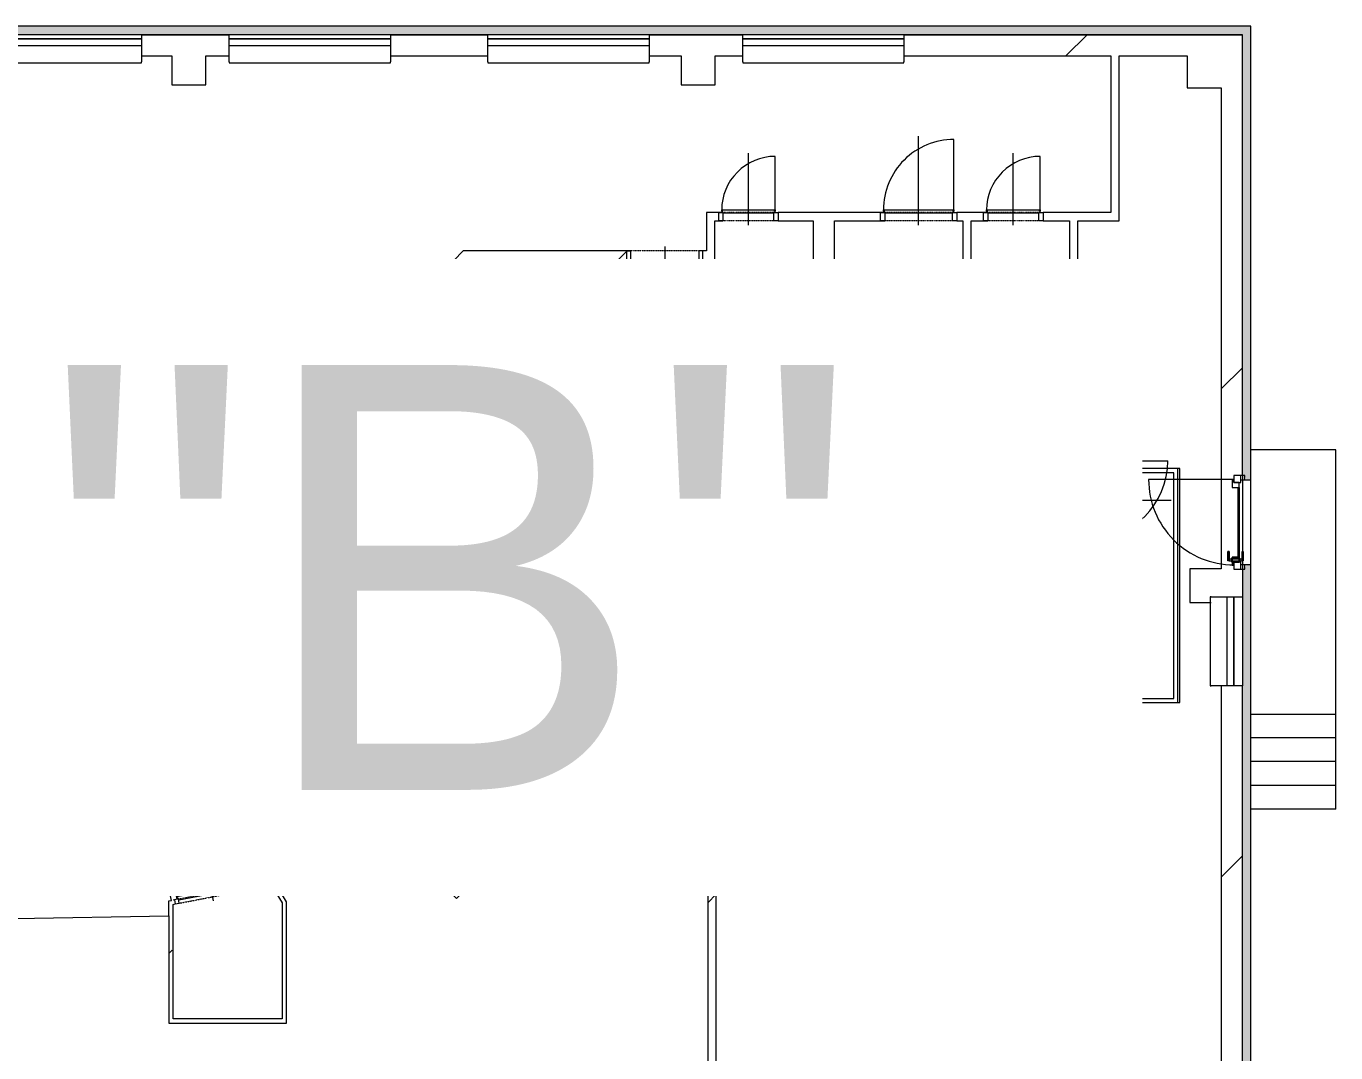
# Model space of a CAD drawing. Header units: millimetres. Extents: x 46521 to 256645, y -45352 to 20466.
# Drawn here: x 198008 to 213433, y -4219 to 7864 of the extents above; entities that cross this region are included whole.
import ezdxf

# ---------------------------------------------------------------- set-up
doc = ezdxf.new("R2010")
doc.units = ezdxf.units.MM
doc.linetypes.add('Čerchovaná se dvěma tečkami', pattern=[2.59, 1, -0.53, 0, -0.53, 0, -0.53])
for name, color, linetype, lineweight in [('A-AREA', 32, 'Continuous', 13), ('A-DOOR', 31, 'Continuous', 13), ('A-DOOR-FRAM', 31, 'Continuous', 9), ('A-FLOR', 192, 'Continuous', 13), ('A-FLOR-HRAL', 11, 'Continuous', 13), ('A-GENM', 13, 'Continuous', 13), ('A-GLAZ', 151, 'Continuous', 13), ('A-GLAZ-SILL', 1, 'Continuous', 13), ('A-WALL', 113, 'Continuous', 13), ('A-WALL-PATT', 111, 'Continuous', 9), ('G-ANNO-TEXT', 231, 'Continuous', 9), ('I-FURN', 30, 'Continuous', 13), ('S-COLS', 52, 'Continuous', 13), ('S-STRS', 31, 'Continuous', 13), ('S-STRS-MBND', 31, 'Continuous', 9)]:
    doc.layers.add(name, color=color, linetype=linetype, lineweight=lineweight)
doc.styles.add('Arial_3', font='arial.ttf', dxfattribs={"height": 5000})
pattern_1 = [(45, (128025, 0), (-7184.2, 7184.2), []), (45, (130898, -3e-12), (-7184.2, 7184.2), []), (45, (136646, -8e-12), (-4310.5, 10057.9), [4064, -2032, 67.06, -1964.94])]
pattern_2 = [(45, (128025, 0), (-7184.2, 7184.2), []), (45, (130898, -3e-12), (-7184.2, 7184.2), []), (45, (136646, -7e-12), (-4310.5, 10057.9), [4064, -2032, 67.06, -1964.94])]
pattern_3 = [(45, (128025, 0), (-7184.2, 7184.2), []), (45, (130898, 0), (-7184.2, 7184.2), []), (45, (136646, 0), (-4310.5, 10057.9), [4064, -2032, 67.06, -1964.94])]
pattern_4 = [(45, (128025, 0), (-7184.2, 7184.2), []), (45, (130898, -2e-12), (-7184.2, 7184.2), []), (45, (136646, -6e-12), (-4310.5, 10057.9), [4064, -2032, 67.06, -1964.94])]

# ---------------------------------------------------------------- blocks, each defined once
blk = doc.blocks.new('OKNO_2k_ - OKNO_2k_1900x1400-1963744-Mapka _ závislý 10')
at = {"layer": 'A-GLAZ', "lineweight": 9}
for p, q in [((-950, 126), (950, 126)), ((-950, 75), (-950, 126)), ((950, 75), (-950, 75)), ((-950, 75), (950, 75)), ((-950, -5), (-950, 75)), ((950, 126), (950, 75)), ((950, 75), (950, -5)), ((950, -5), (-950, -5))]:
    blk.add_line(p, q, dxfattribs=at)
blk = doc.blocks.new('Betonový čtvercový sloup - 400 x 400-2030943-Mapka _ závislý 10')
at = {"layer": 'S-COLS', "lineweight": 9}
h = blk.add_hatch(dxfattribs=at)
h.set_pattern_fill('FP_99', color=256, style=0, pattern_type=2)
h.set_pattern_definition([(45, (-77898, -1279), (-7184.2, 7184.2), []), (45, (-75025, -1279), (-7184.2, 7184.2), []), (45, (-69277, -1279), (-4310.5, 10057.9), [4064, -2032, 67.06, -1964.94])])
h.paths.add_polyline_path([(200, -200), (200, 200), (-200, 200), (-200, -200)])
for p, q in [((200, 200), (-200, 200)), ((-200, 200), (-200, -200)), ((200, -200), (200, 200)), ((-200, -200), (200, -200))]:
    blk.add_line(p, q, dxfattribs=at)
blk = doc.blocks.new('Betonový čtvercový sloup - 400 x 400-V76-Mapka _ závislý 10')
at = {"layer": 'S-COLS', "lineweight": 9}
h = blk.add_hatch(dxfattribs=at)
h.set_pattern_fill('FP_100', color=256, style=0, pattern_type=2)
h.set_pattern_definition([(45, (-71899, -1279), (-7184.2, 7184.2), []), (45, (-69026, -1279), (-7184.2, 7184.2), []), (45, (-63278, -1279), (-4310.5, 10057.9), [4064, -2032, 67.06, -1964.94])])
h.paths.add_polyline_path([(200, -200), (200, 200), (-200, 200), (-200, -200)])
for p, q in [((200, 200), (-200, 200)), ((-200, 200), (-200, -200)), ((200, -200), (200, 200)), ((-200, -200), (200, -200))]:
    blk.add_line(p, q, dxfattribs=at)
blk = doc.blocks.new('OKNO_1k - OKNO_1k_900x550-2034296-Mapka _ závislý 10')
at = {"layer": 'A-GLAZ', "lineweight": 9}
for p, q in [((-525, 126), (525, 126)), ((-525, 25), (-525, 126)), ((525, 25), (-525, 25)), ((-525, 25), (525, 25)), ((-525, -55), (-525, 25)), ((525, 126), (525, 25)), ((525, 25), (525, -55)), ((525, -55), (-525, -55))]:
    blk.add_line(p, q, dxfattribs=at)
blk = doc.blocks.new('parapet s nosem_vnitní - parapet s nosem_vnitní-1688577-Mapka _ závislý 10')
at = {"layer": 'A-GENM', "lineweight": 9}
for p, q in [((-525, -190), (-525, 0)), ((525, 0), (525, -190)), ((-525, -190), (-525, -200)), ((-525, -200), (525, -200)), ((-525, -200), (525, -200)), ((525, -200), (525, -190))]:
    blk.add_line(p, q, dxfattribs=at)
blk = doc.blocks.new('parapet s nosem_vnitní - parapet s nosem_vnitní-1349022-Mapka _ závislý 10')
at = {"layer": 'A-GENM', "lineweight": 9}
for p, q in [((-950, -190), (-950, 0)), ((950, 0), (950, -190)), ((-950, -190), (-950, -200)), ((-950, -200), (950, -200)), ((-950, -200), (950, -200)), ((950, -200), (950, -190))]:
    blk.add_line(p, q, dxfattribs=at)
blk = doc.blocks.new('OKNO_dvere vchod_1k_nadsvetlik - vstupni dvere 1000_2200-1689678-Mapka _ závislý 10')
at = {"layer": 'A-GLAZ', "lineweight": 9}
for p, q in [((-990, -20), (-1040, -20)), ((-1040, -20), (-1040, -71)), ((-1040, -70), (-1040, -150)), ((-960, -70), (-1040, -70)), ((-1040, -71), (-990, -71)), ((-1040, -150), (-960, -150)), ((-995, -150), (-995, -1155)), ((-960, -150), (-995, -150)), ((-995, -150), (-995, -170)), ((-990, -71), (-990, -20)), ((-960, -150), (-960, -70)), ((-960, -90), (-960, -150)), ((-900, -90), (-960, -90)), ((-900, -170), (-900, -90)), ((-900, -90), (-80, -90)), ((-147, -40), (-37, -40)), ((-37, -40), (-147, -40)), ((-147, -53), (-147, -40)), ((-147, -40), (-147, -53)), ((-147, -53), (-37, -53)), ((-37, -53), (-147, -53)), ((-20, -90), (-80, -90)), ((-80, -90), (-80, -170)), ((-70, -80), (-70, -180)), ((-24, -80), (-70, -80)), ((-24, -80), (-70, -80)), ((-24, -80), (-70, -80)), ((-24, -80), (-70, -80)), ((-57, -53), (-57, -207)), ((-37, -53), (-57, -53)), ((-37, -53), (-57, -53)), ((-51, -80), (-43, -80)), ((-51, -80), (-43, -80)), ((-37, -40), (-37, -53)), ((-37, -40), (-37, -53)), ((-37, -207), (-37, -53)), ((-24, -180), (-24, -80)), ((-24, -180), (-24, -151)), ((60, -70), (-20, -70)), ((-20, -70), (-20, -150)), ((-20, -150), (-20, -90)), ((-20, -150), (60, -150)), ((15, -150), (-20, -150)), ((60, -20), (10, -20)), ((10, -20), (10, -71)), ((10, -71), (60, -71)), ((15, -170), (15, -150)), ((60, -71), (60, -20)), ((60, -150), (60, -70)), ((-995, -170), (-900, -170)), ((-147, -207), (-37, -207)), ((-37, -207), (-147, -207)), ((-147, -207), (-147, -220)), ((-147, -220), (-147, -207)), ((-147, -220), (-37, -220)), ((-37, -220), (-147, -220)), ((-80, -170), (15, -170)), ((-70, -180), (-24, -180)), ((-70, -180), (-24, -180)), ((-70, -180), (-24, -180)), ((-70, -180), (-24, -180)), ((-57, -207), (-37, -207)), ((-57, -207), (-37, -207)), ((-43, -180), (-51, -180)), ((-43, -180), (-51, -180)), ((-37, -207), (-37, -220)), ((-37, -207), (-37, -220))]:
    blk.add_line(p, q, dxfattribs=at)
blk.add_arc((-995, -150), 1005, 270, 0, dxfattribs=at)
at = {"layer": 'A-GLAZ-SILL', "lineweight": 9}
blk.add_line((-1040, -50), (60, -50), dxfattribs=at)
blk = doc.blocks.new('DVERE_1k_oblozka - DD03_01_600x1970_koupelna-2058719-Mapka _ závislý 10')
at = {"layer": 'A-DOOR', "lineweight": 9}
for p, q in [((-315, 47), (-315, 707)), ((0, -103), (0, 747)), ((-300, 47), (-350, 47)), ((-350, 47), (-350, -53)), ((315, 77), (-315, 77)), ((-315, 77), (-315, 62)), ((-315, 62), (-300, 62)), ((-300, -53), (-300, 47)), ((-300, 37), (300, 37)), ((205, 77), (-205, 77)), ((300, 62), (315, 62)), ((350, 47), (300, 47)), ((300, 47), (300, -53)), ((315, 62), (315, 77)), ((315, 77), (315, 47)), ((350, -53), (350, 47)), ((-350, -53), (-300, -53)), ((300, -53), (350, -53))]:
    blk.add_line(p, q, dxfattribs=at)
at = {"layer": 'A-DOOR', "linetype": 'Čerchovaná se dvěma tečkami', "lineweight": 9}
for p, q in [((-300, 47), (300, 47)), ((-300, -53), (300, -53))]:
    blk.add_line(p, q, dxfattribs=at)
at = {"layer": 'A-DOOR', "lineweight": 9}
blk.add_arc((-315, 77), 630, 360, 90, dxfattribs=at)
at = {"layer": 'A-DOOR-FRAM'}
for p, q in [((-300, 47), (-350, 47)), ((-300, -53), (-300, 47)), ((300, 47), (300, -53)), ((300, 47), (350, 47)), ((-350, -53), (-300, -53)), ((350, -53), (300, -53))]:
    blk.add_line(p, q, dxfattribs=at)
blk = doc.blocks.new('DVERE_1k_oblozka - DD03_01_600x1970_koupelna-2058716-Mapka _ závislý 10')
at = {"layer": 'A-DOOR', "lineweight": 9}
for p, q in [((-350, 53), (-300, 53)), ((-350, -47), (-350, 53)), ((-300, 53), (-300, -47)), ((0, 103), (0, -747)), ((300, 53), (350, 53)), ((300, -47), (300, 53)), ((350, 53), (350, -47)), ((-300, -47), (-350, -47)), ((-315, -47), (-315, -707)), ((-315, -62), (-300, -62)), ((-315, -77), (-315, -62)), ((315, -77), (-315, -77)), ((-300, -37), (300, -37)), ((205, -77), (-205, -77)), ((350, -47), (300, -47)), ((300, -62), (315, -62)), ((315, -77), (315, -47)), ((315, -62), (315, -77))]:
    blk.add_line(p, q, dxfattribs=at)
at = {"layer": 'A-DOOR', "linetype": 'Čerchovaná se dvěma tečkami', "lineweight": 9}
for p, q in [((-300, 53), (300, 53)), ((-300, -47), (300, -47))]:
    blk.add_line(p, q, dxfattribs=at)
at = {"layer": 'A-DOOR', "lineweight": 9}
blk.add_arc((-315, -77), 630, 270, 0, dxfattribs=at)
at = {"layer": 'A-DOOR-FRAM'}
for p, q in [((-350, 53), (-300, 53)), ((-300, 53), (-300, -47)), ((300, -47), (300, 53)), ((350, 53), (300, 53)), ((-300, -47), (-350, -47)), ((300, -47), (350, -47))]:
    blk.add_line(p, q, dxfattribs=at)
blk = doc.blocks.new('DVERE_1k_oblozka - DD03_01_900x1970-2058718-Mapka _ závislý 10')
at = {"layer": 'A-DOOR', "lineweight": 9}
for p, q in [((-465, 47), (-465, 1007)), ((0, -103), (0, 1047)), ((-450, 47), (-500, 47)), ((-500, 47), (-500, -53)), ((465, 77), (-465, 77)), ((-465, 77), (-465, 62)), ((-465, 62), (-450, 62)), ((-450, -53), (-450, 47)), ((-450, 37), (450, 37)), ((355, 77), (-355, 77)), ((450, 62), (465, 62)), ((500, 47), (450, 47)), ((450, 47), (450, -53)), ((465, 62), (465, 77)), ((465, 77), (465, 47)), ((500, -53), (500, 47)), ((-500, -53), (-450, -53)), ((450, -53), (500, -53))]:
    blk.add_line(p, q, dxfattribs=at)
at = {"layer": 'A-DOOR', "linetype": 'Čerchovaná se dvěma tečkami', "lineweight": 9}
for p, q in [((-450, 47), (450, 47)), ((-450, -53), (450, -53))]:
    blk.add_line(p, q, dxfattribs=at)
at = {"layer": 'A-DOOR', "lineweight": 9}
blk.add_arc((-465, 77), 930, 360, 90, dxfattribs=at)
at = {"layer": 'A-DOOR-FRAM'}
for p, q in [((-450, 47), (-500, 47)), ((-450, -53), (-450, 47)), ((450, 47), (450, -53)), ((450, 47), (500, 47)), ((-500, -53), (-450, -53)), ((500, -53), (450, -53))]:
    blk.add_line(p, q, dxfattribs=at)
blk = doc.blocks.new('DVERE_1k_oblozka - DD03_01_800x1970_koupelna-1930961-Mapka _ závislý 10')
at = {"layer": 'A-DOOR', "lineweight": 9}
for p, q in [((-415, 72), (-415, 932)), ((0, -128), (0, 972)), ((-400, 72), (-450, 72)), ((-450, 72), (-450, -78)), ((415, 102), (-415, 102)), ((-415, 102), (-415, 87)), ((-415, 87), (-400, 87)), ((-400, -78), (-400, 72)), ((-400, 62), (400, 62)), ((305, 102), (-305, 102)), ((400, 87), (415, 87)), ((450, 72), (400, 72)), ((400, 72), (400, -78)), ((415, 87), (415, 102)), ((415, 102), (415, 72)), ((450, -78), (450, 72)), ((-450, -78), (-400, -78)), ((400, -78), (450, -78))]:
    blk.add_line(p, q, dxfattribs=at)
at = {"layer": 'A-DOOR', "linetype": 'Čerchovaná se dvěma tečkami', "lineweight": 9}
for p, q in [((-400, 72), (400, 72)), ((-400, -78), (400, -78))]:
    blk.add_line(p, q, dxfattribs=at)
at = {"layer": 'A-DOOR', "lineweight": 9}
blk.add_arc((-415, 102), 830, 360, 90, dxfattribs=at)
at = {"layer": 'A-DOOR-FRAM'}
for p, q in [((-400, 72), (-450, 72)), ((-400, -78), (-400, 72)), ((400, 72), (400, -78)), ((400, 72), (450, 72)), ((-450, -78), (-400, -78)), ((450, -78), (400, -78))]:
    blk.add_line(p, q, dxfattribs=at)
blk = doc.blocks.new('DVERE_1k_oblozka - DD03_01_600x1970_koupelna-2058720-Mapka _ závislý 10')
at = {"layer": 'A-DOOR', "lineweight": 9}
for p, q in [((0, -128), (0, 772)), ((-315, 72), (-315, 732)), ((-300, 72), (-350, 72)), ((-350, 72), (-350, -78)), ((315, 102), (-315, 102)), ((-315, 102), (-315, 87)), ((-315, 87), (-300, 87)), ((-300, -78), (-300, 72)), ((-300, 62), (300, 62)), ((205, 102), (-205, 102)), ((300, 87), (315, 87)), ((350, 72), (300, 72)), ((300, 72), (300, -78)), ((315, 87), (315, 102)), ((315, 102), (315, 72)), ((350, -78), (350, 72)), ((-350, -78), (-300, -78)), ((300, -78), (350, -78))]:
    blk.add_line(p, q, dxfattribs=at)
at = {"layer": 'A-DOOR', "linetype": 'Čerchovaná se dvěma tečkami', "lineweight": 9}
for p, q in [((-300, 72), (300, 72)), ((-300, -78), (300, -78))]:
    blk.add_line(p, q, dxfattribs=at)
at = {"layer": 'A-DOOR', "lineweight": 9}
blk.add_arc((-315, 102), 630, 360, 90, dxfattribs=at)
at = {"layer": 'A-DOOR-FRAM'}
for p, q in [((-300, 72), (-350, 72)), ((-300, -78), (-300, 72)), ((300, 72), (300, -78)), ((300, 72), (350, 72)), ((-350, -78), (-300, -78)), ((350, -78), (300, -78))]:
    blk.add_line(p, q, dxfattribs=at)
blk = doc.blocks.new('DVERE_1k_oblozka - DD03_01_800x1970_koupelna-2058714-Mapka _ závislý 10')
at = {"layer": 'A-DOOR', "lineweight": 9}
for p, q in [((0, -103), (0, 947)), ((-415, 47), (-415, 907)), ((-400, 47), (-450, 47)), ((-450, 47), (-450, -53)), ((415, 77), (-415, 77)), ((-415, 77), (-415, 62)), ((-415, 62), (-400, 62)), ((-400, -53), (-400, 47)), ((-400, 37), (400, 37)), ((305, 77), (-305, 77)), ((400, 62), (415, 62)), ((450, 47), (400, 47)), ((400, 47), (400, -53)), ((415, 62), (415, 77)), ((415, 77), (415, 47)), ((450, -53), (450, 47)), ((-450, -53), (-400, -53)), ((400, -53), (450, -53))]:
    blk.add_line(p, q, dxfattribs=at)
at = {"layer": 'A-DOOR', "linetype": 'Čerchovaná se dvěma tečkami', "lineweight": 9}
for p, q in [((-400, 47), (400, 47)), ((-400, -53), (400, -53))]:
    blk.add_line(p, q, dxfattribs=at)
at = {"layer": 'A-DOOR', "lineweight": 9}
blk.add_arc((-415, 77), 830, 360, 90, dxfattribs=at)
at = {"layer": 'A-DOOR-FRAM'}
for p, q in [((-400, 47), (-450, 47)), ((-400, -53), (-400, 47)), ((400, 47), (400, -53)), ((400, 47), (450, 47)), ((-450, -53), (-400, -53)), ((450, -53), (400, -53))]:
    blk.add_line(p, q, dxfattribs=at)
blk = doc.blocks.new('DVERE_1k_oblozka - DD03_01_800x1970_koupelna-2058717-Mapka _ závislý 10')
at = {"layer": 'A-DOOR', "lineweight": 9}
for p, q in [((-450, 53), (-400, 53)), ((-450, -47), (-450, 53)), ((-400, 53), (-400, -47)), ((0, 103), (0, -947)), ((400, 53), (450, 53)), ((400, -47), (400, 53)), ((450, 53), (450, -47)), ((-400, -47), (-450, -47)), ((-415, -47), (-415, -907)), ((-415, -62), (-400, -62)), ((-415, -77), (-415, -62)), ((415, -77), (-415, -77)), ((-400, -37), (400, -37)), ((305, -77), (-305, -77)), ((450, -47), (400, -47)), ((400, -62), (415, -62)), ((415, -77), (415, -47)), ((415, -62), (415, -77))]:
    blk.add_line(p, q, dxfattribs=at)
at = {"layer": 'A-DOOR', "linetype": 'Čerchovaná se dvěma tečkami', "lineweight": 9}
for p, q in [((-400, 53), (400, 53)), ((-400, -47), (400, -47))]:
    blk.add_line(p, q, dxfattribs=at)
at = {"layer": 'A-DOOR', "lineweight": 9}
blk.add_arc((-415, -77), 830, 270, 0, dxfattribs=at)
at = {"layer": 'A-DOOR-FRAM'}
for p, q in [((-450, 53), (-400, 53)), ((-400, 53), (-400, -47)), ((400, -47), (400, 53)), ((450, 53), (400, 53)), ((-400, -47), (-450, -47)), ((400, -47), (450, -47))]:
    blk.add_line(p, q, dxfattribs=at)
blk = doc.blocks.new('Typ horního madla - Horní madlo_Vnitřní_-2021735-Mapka _ závislý 10')
at = {"layer": 'A-FLOR-HRAL', "lineweight": 9}
for p, q in [((81250, 2608), (81250, 2658)), ((82650, 2658), (81250, 2658)), ((83549, 2658), (82650, 2658)), ((83549, -97), (83549, 2658)), ((82650, 2608), (81250, 2608)), ((83499, 2608), (82650, 2608)), ((83499, -47), (83499, 2608)), ((78696, -47), (78696, -97)), ((78696, -47), (80352, -47)), ((78696, -97), (80375, -97)), ((80375, -97), (80352, -47)), ((80352, -47), (82336, -47)), ((80375, -97), (82336, -97)), ((82336, -47), (83499, -47)), ((82336, -97), (83549, -97))]:
    blk.add_line(p, q, dxfattribs=at)
blk = doc.blocks.new('Typ horního madla - Horní madlo_Vnitřní_-2021751-Mapka _ závislý 10')
at = {"layer": 'A-FLOR-HRAL', "lineweight": 9}
for p, q in [((80970, 1459), (80970, 1509)), ((82295, 1509), (80970, 1509)), ((82295, 1459), (80970, 1459)), ((82420, 1509), (82295, 1509)), ((82370, 1459), (82295, 1459)), ((82370, 1384), (82370, 1459)), ((82420, 1384), (82420, 1509)), ((82370, 1102), (82370, 1384)), ((82420, 1052), (82420, 1384)), ((78976, 1102), (78976, 1052)), ((78976, 1102), (79816, 1102)), ((79839, 1052), (79816, 1102)), ((79816, 1102), (82336, 1102)), ((82336, 1102), (82370, 1102)), ((78976, 1052), (79839, 1052)), ((79839, 1052), (82336, 1052)), ((82336, 1052), (82420, 1052))]:
    blk.add_line(p, q, dxfattribs=at)
blk = doc.blocks.new('Kóje - Kóje-2061615-Mapka _ závislý 10')
at = {"layer": 'I-FURN', "lineweight": 9}
for p, q in [((73972, 4123), (73684, 3825)), ((74108, 3991), (73972, 4123)), ((74160, 4045), (74108, 3991)), ((75065, 2804), (74160, 4045)), ((73684, 3825), (73821, 3702)), ((73821, 3702), (74611, 2602)), ((75368, 1291), (75065, 2804)), ((74611, 2602), (74886, 1290)), ((74886, 1290), (74622, -49)), ((75112, -258), (75417, 1291)), ((75417, 1291), (75368, 1291)), ((74622, -49), (73878, -1154)), ((74236, -1556), (75112, -258)), ((67354, -981), (67091, -1259)), ((67689, -1216), (67354, -981)), ((67482, -1523), (67689, -1216)), ((73878, -1154), (72768, -1878)), ((67091, -1259), (67482, -1523)), ((73001, -2362), (74236, -1556)), ((68519, -1773), (68311, -2082)), ((68684, -1884), (68519, -1773)), ((68884, -1916), (68684, -1884)), ((68827, -2280), (68884, -1916)), ((72768, -1878), (72572, -1920)), ((72572, -1920), (72641, -2243)), ((68311, -2082), (68530, -2229)), ((69814, -2080), (69752, -2440)), ((70006, -2113), (69814, -2080)), ((71421, -2104), (70006, -2113)), ((71617, -2065), (71421, -2104)), ((71694, -2425), (71617, -2065)), ((68530, -2229), (68827, -2280)), ((72641, -2243), (72895, -2194)), ((72895, -2194), (73001, -2362)), ((69752, -2440), (69855, -2458)), ((69855, -2458), (69855, -2638)), ((71665, -2430), (71694, -2425)), ((71665, -2606), (71665, -2430)), ((69855, -2638), (71665, -2606))]:
    blk.add_line(p, q, dxfattribs=at)
blk = doc.blocks.new('DVERE_1k_oblozka - DD03_01_800x1970_koupelna-2042788-Mapka _ závislý 10')
at = {"layer": 'A-DOOR', "lineweight": 9}
for p, q in [((-415, 22), (-415, 882)), ((0, -78), (0, 922)), ((-400, 22), (-450, 22)), ((-450, 22), (-450, -28)), ((415, 52), (-415, 52)), ((-415, 52), (-415, 37)), ((-415, 37), (-400, 37)), ((-400, -28), (-400, 22)), ((-400, 12), (400, 12)), ((305, 52), (-305, 52)), ((400, 37), (415, 37)), ((450, 22), (400, 22)), ((400, 22), (400, -28)), ((415, 37), (415, 52)), ((415, 52), (415, 22)), ((450, -28), (450, 22)), ((-450, -28), (-400, -28)), ((400, -28), (450, -28))]:
    blk.add_line(p, q, dxfattribs=at)
at = {"layer": 'A-DOOR', "linetype": 'Čerchovaná se dvěma tečkami', "lineweight": 9}
for p, q in [((-400, 22), (400, 22)), ((-400, -28), (400, -28))]:
    blk.add_line(p, q, dxfattribs=at)
at = {"layer": 'A-DOOR', "lineweight": 9}
blk.add_arc((-415, 52), 830, 360, 90, dxfattribs=at)
at = {"layer": 'A-DOOR-FRAM'}
for p, q in [((-400, 22), (-450, 22)), ((-400, -28), (-400, 22)), ((400, 22), (400, -28)), ((400, 22), (450, 22)), ((-450, -28), (-400, -28)), ((450, -28), (400, -28))]:
    blk.add_line(p, q, dxfattribs=at)

msp = doc.modelspace()

# ---------------------------------------------------------------- hatches: boundary and pattern name
at = {"layer": 'A-WALL-PATT'}
msp.add_hatch(color=256, dxfattribs=at).paths.add_polyline_path([(212433.1, 7764.2), (212433.1, 7864.2), (193474, 7864.2), (193474, 7764.2), (212383.1, 7764.2)])
h = msp.add_hatch(dxfattribs=at)
h.set_pattern_fill('FP_56', color=256, angle=45, style=0, pattern_type=2)
h.set_pattern_definition(pattern_1)
h.paths.add_polyline_path([(212083.1, 7514.3), (212333.1, 7514.3), (212333.1, 7764.3), (208347, 7764.3), (208347, 7514.3), (211683.1, 7514.3), (211683.1, 7539.3), (212083.1, 7539.3)])
h.paths.add_polyline_path([(205347, 7514.3), (205723.1, 7514.3), (205723.1, 7574.3), (206123.1, 7574.3), (206123.1, 7514.3), (206447, 7514.3), (206447, 7764.3), (205347, 7764.3), (205347, 7518.3)])
h.paths.add_polyline_path([(203447, 7514.3), (203447, 7764.3), (202297, 7764.3), (202297, 7514.3)])
h.paths.add_polyline_path([(200397, 7514.3), (200397, 7764.3), (199367, 7764.3), (199367, 7514.3), (199724, 7514.3), (199724, 7574.3), (200124, 7574.3), (200124, 7514.3)])
h.paths.add_polyline_path([(196760.4, 7514.3), (197467, 7514.3), (197467, 7764.3), (193474, 7764.3), (193474, 7514.3), (193724, 7514.3)])
h = msp.add_hatch(color=256, dxfattribs=at)
h.paths.add_polyline_path([(212433.1, -5126.6), (212433.1, 1524.3), (212383.1, 1524.3), (212363.1, 1474.3), (212333.1, 1474.3), (212333.1, -5126.6), (212383.1, -5126.6)])
h.paths.add_polyline_path([(212383.1, 2524.3), (212433.1, 2524.3), (212433.1, 7764.2), (212333.1, 7764.2), (212333.1, 2574.3), (212363.1, 2574.3)])
h = msp.add_hatch(dxfattribs=at)
h.set_pattern_fill('FP_55', color=256, angle=45, style=0, pattern_type=2)
h.set_pattern_definition(pattern_4)
h.paths.add_polyline_path([(210881.6, 5671.9), (210881.6, 7514.3), (210781.6, 7514.3), (210781.6, 5671.9)])
h = msp.add_hatch(dxfattribs=at)
h.set_pattern_fill('FP_55', color=256, angle=45, style=0, pattern_type=2)
h.set_pattern_definition(pattern_2)
h.paths.add_polyline_path([(212333.1, -4876.6), (212333.1, 99.3), (212083.1, 99.3), (212083.1, -4876.6), (212113.1, -4876.6)])
h.paths.add_polyline_path([(212152.1, 1149.3), (212333.1, 1149.3), (212312.1, 1474.3), (212233.1, 1479.3), (212233.1, 1614.3), (212283.1, 1614.3), (212261.4, 2434.3), (212213.1, 2434.3), (212233.1, 2494.4), (212233.1, 2574.3), (212333.1, 2574.3), (212333.1, 7514.3), (212083.1, 7514.3), (212083.1, 1479.3), (212113.1, 1474.3), (212113.1, 1149.3), (212143.2, 1149.3)])
h = msp.add_hatch(dxfattribs=at)
h.set_pattern_fill('FP_56', color=256, angle=45, style=0, pattern_type=2)
h.set_pattern_definition(pattern_2)
h.paths.add_polyline_path([(208969.7, 5571.9), (209284.6, 5571.9), (209284.6, 5671.9), (208969.7, 5671.9)])
h.paths.add_polyline_path([(206019.6, 5571.9), (206164.6, 5571.9), (206164.6, 5671.9), (206019.6, 5671.9)])
h.paths.add_polyline_path([(210881.6, 5571.9), (210881.6, 5671.9), (209984.6, 5671.9), (209984.6, 5571.9), (210781.6, 5571.9)])
h.paths.add_polyline_path([(207527.2, 5571.9), (208069.7, 5571.9), (208069.7, 5671.9), (206864.6, 5671.9), (206864.6, 5571.9), (207277.2, 5571.9)])
h = msp.add_hatch(dxfattribs=at)
h.set_pattern_fill('FP_55', color=256, angle=45, style=0, pattern_type=2)
h.set_pattern_definition(pattern_4)
h.paths.add_polyline_path([(206119.6, 3046.9), (206119.6, 5571.9), (206019.6, 5571.9), (206019.6, 3046.9)])
h = msp.add_hatch(dxfattribs=at)
h.set_pattern_fill('FP_55', color=256, angle=45, style=0, pattern_type=2)
h.set_pattern_definition(pattern_4)
h.paths.add_polyline_path([(207527.2, 3046.9), (207527.2, 5571.9), (207277.2, 5571.9), (207277.2, 3046.9)])
h = msp.add_hatch(dxfattribs=at)
h.set_pattern_fill('FP_55', color=256, angle=45, style=0, pattern_type=2)
h.set_pattern_definition(pattern_4)
h.paths.add_polyline_path([(209139.7, 4006.9), (209139.7, 5571.9), (209039.7, 5571.9), (209039.7, 4006.9), (209084.9, 4006.9)])
h = msp.add_hatch(dxfattribs=at)
h.set_pattern_fill('FP_55', color=256, angle=45, style=0, pattern_type=2)
h.set_pattern_definition(pattern_4)
h.paths.add_polyline_path([(210394.6, 3046.9), (210394.6, 5571.9), (210294.6, 5571.9), (210294.6, 3046.9)])
h = msp.add_hatch(dxfattribs=at)
h.set_pattern_fill('FP_56', color=256, angle=45, style=0, pattern_type=2)
h.set_pattern_definition(pattern_2)
h.paths.add_polyline_path([(204976.7, 5070.5), (205079.6, 5070.5), (205079.6, 5220.5), (203154.9, 5220.5), (203009.8, 5070.5), (203176.8, 5070.5)])
h.paths.add_polyline_path([(206019.6, 5070.5), (206019.6, 5220.5), (205979.6, 5220.5), (205979.6, 5070.5)])
h = msp.add_hatch(dxfattribs=at)
h.set_pattern_fill('FP_115', color=256, angle=45, style=0, pattern_type=2)
h.set_pattern_definition([(0.952, (128025, 0), (-168.8, 10158.6), []), (0.952, (130090, -1998), (-168.8, 10158.6), []), (0.952, (134221, -5994), (3894.6, 10226.1), [4064, -2032, 67.06, -1964.94])])
h.paths.add_polyline_path([(202132.6, 3991.1), (203176.8, 5070.5), (203009.8, 5070.5), (202046.4, 4074.5), (202076.4, 4045.4)])
h = msp.add_hatch(dxfattribs=at)
h.set_pattern_fill('FP_56', color=256, angle=45, style=0, pattern_type=2)
h.set_pattern_definition(pattern_1)
h.paths.add_polyline_path([(207277.2, 3876.7), (207277.2, 3976.7), (206869.6, 3976.7), (206869.6, 3876.7), (207030.8, 3876.7)])
h.paths.add_polyline_path([(206169.6, 3876.7), (206169.6, 3976.7), (206119.6, 3976.7), (206119.6, 3876.7)])
h = msp.add_hatch(dxfattribs=at)
h.set_pattern_fill('FP_56', color=256, angle=45, style=0, pattern_type=2)
h.set_pattern_definition(pattern_1)
h.paths.add_polyline_path([(209084.9, 3856.9), (209309.6, 3856.9), (209309.6, 4006.9), (207527.2, 4006.9), (207527.2, 3856.9), (209039.7, 3856.9)])
h.paths.add_polyline_path([(210009.6, 3856.9), (210294.6, 3856.9), (210294.6, 4006.9), (210009.6, 4006.9)])
h = msp.add_hatch(dxfattribs=at)
h.set_pattern_fill('FP_55', color=256, angle=45, style=0, pattern_type=2)
h.set_pattern_definition(pattern_4)
h.paths.add_polyline_path([(208660.5, 3046.9), (208760.5, 3046.9), (208760.5, 3100.4), (208660.5, 3100.4)])
h.paths.add_polyline_path([(208760.5, 3800.4), (208760.5, 3856.9), (208660.5, 3856.9), (208660.5, 3800.4)])
h = msp.add_hatch(dxfattribs=at)
h.set_pattern_fill('FP_122', color=256, angle=45, style=0, pattern_type=2)
h.set_pattern_definition([(68.546, (128025, 0), (-9456, 3716), []), (68.546, (130659, 1148), (-9456, 3716), []), (68.546, (135928, 3444), (-7969.6, 7498.5), [4064, -2032, 67.06, -1964.94])])
h.paths.add_polyline_path([(202640.4, 2579.9), (202636, 2601.7), (202636, 2590.1)])
h.paths.add_polyline_path([(203094.7, 2777.8), (204214.4, 3265.7), (204194.4, 3311.6), (203075.1, 2823.8), (203089.4, 2804.1)])
h = msp.add_hatch(dxfattribs=at)
h.set_pattern_fill('FP_55', color=256, angle=45, style=0, pattern_type=2)
h.set_pattern_definition(pattern_4)
h.paths.add_polyline_path([(210494.6, 998.7), (210494.6, 1785.3), (210394.6, 1785.3), (210394.6, 998.7)])
h.paths.add_polyline_path([(210394.6, 2785.3), (210494.6, 2785.3), (210494.6, 3268.7), (210394.6, 3268.7), (210394.6, 2946.9)])
h = msp.add_hatch(dxfattribs=at)
h.set_pattern_fill('FP_56', color=256, angle=45, style=0, pattern_type=2)
h.set_pattern_definition(pattern_1)
h.paths.add_polyline_path([(210394.6, 2946.9), (210394.6, 3046.9), (206019.6, 3046.9), (206019.6, 2946.9), (210294.6, 2946.9)])
h = msp.add_hatch(dxfattribs=at)
h.set_pattern_fill('FP_56', color=256, angle=45, style=0, pattern_type=2)
h.set_pattern_definition(pattern_2)
h.paths.add_polyline_path([(204623.6, 1265.8), (204623.6, 1315.8), (203387.9, 1315.8), (203393, 1290.8), (203441.8, 1290.1), (203442, 1265.8)])
h = msp.add_hatch(dxfattribs=at)
h.set_pattern_fill('FP_56', color=256, angle=45, style=0, pattern_type=2)
h.set_pattern_definition(pattern_1)
h.paths.add_polyline_path([(210394.6, 998.7), (210394.6, 1098.7), (207844.6, 1093.7), (207844.6, 1051.8), (207864.1, 998.7), (209084.9, 998.7)])
h = msp.add_hatch(dxfattribs=at)
h.set_pattern_fill('FP_55', color=256, angle=45, style=0, pattern_type=2)
h.set_pattern_definition(pattern_2)
h.paths.add_polyline_path([(206135.4, -4534.8), (206135.4, -2005.6), (206035.4, -2005.6), (206035.4, -4534.8)])
h.paths.add_polyline_path([(206035.4, -1105.6), (206135.4, -1105.6), (206135.4, -99.3), (206035.4, -98.3), (206035.4, -249.3)])
h = msp.add_hatch(dxfattribs=at)
h.set_pattern_fill('FP_116', color=256, angle=45, style=0, pattern_type=2)
h.set_pattern_definition([(44.437, (128025, 0), (-7113.2, 7254.5), []), (44.437, (130898, -28), (-7113.2, 7254.5), []), (44.437, (136645, -85), (-4211.4, 10099.8), [4064, -2032, 67.06, -1964.94])])
h.paths.add_polyline_path([(210363.8, -290.9), (210365.3, -140.9), (206135.4, -99.3), (206135.4, -249.3), (209084.9, -278.3)])
h = msp.add_hatch(dxfattribs=at)
h.set_pattern_fill('FP_121', color=256, angle=45, style=0, pattern_type=2)
h.set_pattern_definition([(22.455, (128025, 0), (-3880.7, 9389.7), []), (22.455, (130679, -1102), (-3880.7, 9389.7), []), (22.455, (135987, -3305), (-124.8, 10942), [4064, -2032, 67.06, -1964.94])])
h.paths.add_polyline_path([(204226.5, -720.1), (204245.7, -673.9), (203144.7, -216.9), (203136.5, -267.6), (203393, -374.1)])
h = msp.add_hatch(dxfattribs=at)
h.set_pattern_fill('FP_84', color=256, angle=45, style=0, pattern_type=2)
h.set_pattern_definition([(89, (128025, 0), (-10158.5, 177.3), []), (89, (130092, 1996), (-10158.5, 177.3), []), (89, (134226, 5989), (-10087.5, 4240.7), [4064, -2032, 67.06, -1964.94])])
h.paths.add_polyline_path([(203077.3, -2401.4), (203113.3, -2366.7), (202289.6, -1513.8), (202261.1, -1556.2), (202876.9, -2193.9)])
h = msp.add_hatch(dxfattribs=at)
h.set_pattern_fill('FP_120', color=256, angle=45, style=0, pattern_type=2)
h.set_pattern_definition([(55.876, (128025, 0), (-8410.7, 5699.6), []), (55.876, (130847, 542), (-8410.7, 5699.6), []), (55.876, (136491, 1627), (-6130.9, 9063.9), [4064, -2032, 67.06, -1964.94])])
h.paths.add_polyline_path([(200646.3, -2297.4), (200891.6, -2242.8), (200867.4, -2204), (200638.7, -2257.7)])
h = msp.add_hatch(dxfattribs=at)
h.set_pattern_fill('FP_123', color=256, angle=45, style=0, pattern_type=2)
h.set_pattern_definition([(77, (128025, 0), (-9899.6, 2285.5), []), (77, (130462, 1523), (-9899.6, 2285.5), []), (77, (135336, 4568), (-8985.4, 6245.3), [4064, -2032, 67.06, -1964.94])])
h.paths.add_polyline_path([(201024.7, -2455.8), (201024.7, -2361.4), (200895.8, -2198.5), (200868.5, -2205.8), (200966.4, -2362.4)])
h = msp.add_hatch(dxfattribs=at)
h.set_pattern_fill('FP_55', color=256, angle=45, style=0, pattern_type=2)
h.set_pattern_definition(pattern_4)
h.paths.add_polyline_path([(199689.7, -3818.4), (199739.7, -3818.4), (199718.2, -2424.8), (199689.7, -2430.3), (199689.7, -3365.7)])
h = msp.add_hatch(dxfattribs=at)
h.set_pattern_fill('FP_55', color=256, angle=45, style=0, pattern_type=2)
h.set_pattern_definition(pattern_2)
h.paths.add_polyline_path([(201024.7, -3818.4), (201074.7, -3818.4), (201074.7, -2441.4), (201024.7, -2362.4), (201024.7, -3365.7)])
h = msp.add_hatch(dxfattribs=at)
h.set_pattern_fill('FP_56', color=256, angle=45, style=0, pattern_type=2)
h.set_pattern_definition(pattern_2)
h.paths.add_polyline_path([(201074.7, -3868.4), (201074.7, -3818.4), (199689.7, -3818.4), (199689.7, -3868.4), (201024.7, -3868.4)])
at = {"layer": 'S-COLS', "lineweight": 9}
h = msp.add_hatch(dxfattribs=at)
h.set_pattern_fill('FP_97', color=256, style=0, pattern_type=2)
h.set_pattern_definition(pattern_3)
h.paths.add_polyline_path([(199724, 7174.3), (200124, 7174.3), (200124, 7574.3), (199724, 7574.3), (199724, 7514.3)])
h = msp.add_hatch(dxfattribs=at)
h.set_pattern_fill('FP_97', color=256, style=0, pattern_type=2)
h.set_pattern_definition(pattern_3)
h.paths.add_polyline_path([(205723.1, 7174.3), (206123.1, 7174.3), (206123.1, 7574.3), (205723.1, 7574.3), (205723.1, 7514.3)])
h = msp.add_hatch(dxfattribs=at)
h.set_pattern_fill('FP_97', color=256, style=0, pattern_type=2)
h.set_pattern_definition(pattern_3)
h.paths.add_polyline_path([(212083.1, 7139.3), (212083.1, 7539.3), (211683.1, 7539.3), (211683.1, 7139.3)])
h = msp.add_hatch(dxfattribs=at)
h.set_pattern_fill('FP_97', color=256, style=0, pattern_type=2)
h.set_pattern_definition(pattern_3)
h.paths.add_polyline_path([(211713.1, 1079.3), (211956, 1079.3), (211963.1, 1149.3), (212113.1, 1149.3), (212113.1, 1479.3), (211713.1, 1479.3), (211713.1, 1149.3)])

# ---------------------------------------------------------------- linework, layer by layer
at = {"layer": 'A-AREA', "lineweight": 9}
msp.add_line((210494.6, 998.7), (210363.8, -290.9), dxfattribs=at)
at = {"layer": 'A-FLOR', "lineweight": 9}
for p, q in [((213433.1, 2878.5), (212433.1, 2878.5)), ((213433.1, -231.5), (213433.1, 2878.5)), ((212433.1, -231.5), (213433.1, -231.5))]:
    msp.add_line(p, q, dxfattribs=at)
at = {"layer": 'A-WALL', "lineweight": 9}
for p, q in [((212433.1, 7864.2), (193374, 7864.2)), ((200397, 7764.3), (199367, 7764.3)), ((199367, 7764.2), (200397, 7764.2)), ((203447, 7764.3), (202297, 7764.3)), ((202297, 7764.2), (203447, 7764.2)), ((206447, 7764.3), (205347, 7764.3)), ((205347, 7764.2), (206447, 7764.2)), ((212333.1, 7764.3), (208347, 7764.3)), ((208347, 7764.2), (212333.1, 7764.2)), ((212333.1, 2574.3), (212333.1, 7764.3)), ((212433.1, -5226.6), (212433.1, 7864.2)), ((199367, 7514.3), (199724, 7514.3)), ((200124, 7514.3), (200397, 7514.3)), ((202297, 7514.3), (203447, 7514.3)), ((205347, 7514.3), (205723.1, 7514.3)), ((206123.1, 7514.3), (206447, 7514.3)), ((208347, 7514.3), (210781.6, 7514.3)), ((210781.6, 7514.3), (210781.6, 5671.9)), ((210881.6, 7514.3), (211683.1, 7514.3)), ((210881.6, 5571.9), (210881.6, 7514.3)), ((212083.1, 7139.3), (212083.1, 1479.3)), ((206164.6, 5671.9), (206019.6, 5671.9)), ((206019.6, 5671.9), (206019.6, 5220.5)), ((206119.6, 5571.9), (206164.6, 5571.9)), ((206119.6, 3976.7), (206119.6, 5571.9)), ((208069.7, 5671.9), (206864.6, 5671.9)), ((206864.6, 5571.9), (207277.2, 5571.9)), ((207277.2, 5571.9), (207277.2, 3976.7)), ((207527.2, 5571.9), (208069.7, 5571.9)), ((207527.2, 4006.9), (207527.2, 5571.9)), ((209284.6, 5671.9), (208969.7, 5671.9)), ((208969.7, 5571.9), (209039.7, 5571.9)), ((209039.7, 5571.9), (209039.7, 4006.9)), ((209139.7, 5571.9), (209284.6, 5571.9)), ((209139.7, 4006.9), (209139.7, 5571.9)), ((210781.6, 5671.9), (209984.6, 5671.9)), ((209984.6, 5571.9), (210294.6, 5571.9)), ((210294.6, 5571.9), (210294.6, 4006.9)), ((210394.6, 5571.9), (210881.6, 5571.9)), ((210394.6, 3268.7), (210394.6, 5571.9)), ((203154.9, 5220.5), (202046.4, 4074.5)), ((205079.6, 5220.5), (203154.9, 5220.5)), ((206019.6, 5220.5), (205979.6, 5220.5)), ((202185.2, 4045.4), (203176.8, 5070.5)), ((203176.8, 5070.5), (205079.6, 5070.5)), ((205979.6, 5070.5), (206019.6, 5070.5)), ((206019.6, 5070.5), (206019.6, 2946.9)), ((206169.6, 3976.7), (206119.6, 3976.7)), ((206119.6, 3046.9), (206119.6, 3876.7)), ((206119.6, 3876.7), (206169.6, 3876.7)), ((207277.2, 3976.7), (206869.6, 3976.7)), ((206869.6, 3876.7), (207277.2, 3876.7)), ((207277.2, 3876.7), (207277.2, 3046.9)), ((209039.7, 4006.9), (207527.2, 4006.9)), ((207527.2, 3046.9), (207527.2, 3856.9)), ((207527.2, 3856.9), (208660.5, 3856.9)), ((208660.5, 3856.9), (208660.5, 3800.4)), ((208760.5, 3856.9), (209309.6, 3856.9)), ((208760.5, 3800.4), (208760.5, 3856.9)), ((209309.6, 4006.9), (209139.7, 4006.9)), ((210294.6, 4006.9), (210009.6, 4006.9)), ((210009.6, 3856.9), (210294.6, 3856.9)), ((210294.6, 3856.9), (210294.6, 3046.9)), ((204194.4, 3311.6), (203073.9, 2823.3)), ((203094.7, 2777.8), (204214.4, 3265.7)), ((204214.4, 3265.7), (204194.4, 3311.6)), ((210494.6, 3268.7), (210394.6, 3268.7)), ((210494.6, 2785.3), (210494.6, 3268.7)), ((208660.5, 3100.4), (208660.5, 3046.9)), ((208760.5, 3046.9), (208760.5, 3100.4)), ((206019.6, 2946.9), (210394.6, 2946.9)), ((207277.2, 3046.9), (206119.6, 3046.9)), ((208660.5, 3046.9), (207527.2, 3046.9)), ((210294.6, 3046.9), (208760.5, 3046.9)), ((210394.6, 2946.9), (210394.6, 2785.3)), ((202623.1, 2619.6), (202640.4, 2579.9)), ((212363.1, 2524.3), (212433.1, 2524.3)), ((212283.1, 1614.3), (212283.1, 2434.3)), ((210394.6, 1785.3), (210394.6, 1098.7)), ((210494.6, 998.7), (210494.6, 1785.3)), ((212333.1, 1474.3), (212333.1, 1149.3)), ((212433.1, 1524.3), (212363.1, 1524.3)), ((202904.8, 1315.8), (202904.8, 1265.8)), ((204623.6, 1315.8), (203387.9, 1315.8)), ((203437, 1265.8), (204623.6, 1265.8)), ((204623.6, 1265.8), (204623.6, 1315.8)), ((210394.6, 1098.7), (207844.6, 1098.7)), ((207844.6, 1051.8), (207844.6, 998.7)), ((207844.6, 998.7), (210494.6, 998.7)), ((212083.1, 99.3), (212083.1, -4476.6)), ((212333.1, -5126.6), (212333.1, 99.3)), ((206035.4, -98.3), (206035.4, -1105.6)), ((210365.3, -140.9), (206035.4, -98.3)), ((210363.8, -290.9), (210365.3, -140.9)), ((203128.3, -264.2), (204226.5, -720.1)), ((204245.7, -673.9), (203143.4, -216.4)), ((206135.4, -1105.6), (206135.4, -249.3)), ((206135.4, -249.3), (210363.8, -290.9)), ((213433.1, -1351.5), (213433.1, -231.5)), ((213433.1, -511.5), (212433.1, -511.5)), ((204226.5, -720.1), (204245.7, -673.9)), ((213433.1, -791.5), (212433.1, -791.5)), ((213433.1, -1071.5), (212433.1, -1071.5)), ((213433.1, -1351.5), (212433.1, -1351.5)), ((203113.3, -2366.7), (202289.6, -1513.8)), ((202261.1, -1556.2), (203077.3, -2401.4)), ((206035.4, -2005.6), (206035.4, -4534.8)), ((206135.4, -4876.6), (206135.4, -2005.6)), ((200665.7, -2242.8), (200636.9, -2248.3)), ((200646.3, -2297.4), (200895.8, -2249.4)), ((200895.8, -2249.4), (201024.7, -2455.8)), ((199753, -2418.1), (199739.7, -2420.7)), ((199739.7, -2471.6), (199762.5, -2467.2)), ((201024.7, -2455.8), (201024.7, -3818.4)), ((201074.7, -2441.4), (201025.3, -2362.4)), ((201074.7, -3868.4), (201074.7, -2441.4)), ((203077.3, -2401.4), (203113.3, -2366.7)), ((199689.7, -2606.2), (199689.7, -3868.4)), ((199739.7, -3818.4), (199739.7, -2471.6)), ((201024.7, -3818.4), (199739.7, -3818.4)), ((199689.7, -3868.4), (201074.7, -3868.4))]:
    msp.add_line(p, q, dxfattribs=at)
at = {"layer": 'S-COLS', "lineweight": 9}
for p, q in [((199724, 7514.3), (199724, 7174.3)), ((200124, 7174.3), (200124, 7514.3)), ((205723.1, 7514.3), (205723.1, 7174.3)), ((206123.1, 7174.3), (206123.1, 7514.3)), ((211683.1, 7514.3), (211683.1, 7139.3)), ((199724, 7174.3), (200124, 7174.3)), ((205723.1, 7174.3), (206123.1, 7174.3)), ((211683.1, 7139.3), (212083.1, 7139.3)), ((212083.1, 1479.3), (211713.1, 1479.3)), ((211713.1, 1479.3), (211713.1, 1079.3)), ((211713.1, 1079.3), (211963.1, 1079.3))]:
    msp.add_line(p, q, dxfattribs=at)
at = {"layer": 'S-STRS', "lineweight": 9}
for p, q in [((207000.4, 1102.2), (207280.4, 1102.2)), ((207280.4, 1102.2), (207560.4, 1102.2)), ((207560.4, 1102.2), (207840.4, 1102.2)), ((207840.4, 1102.2), (207840.6, 1102.2)), ((207000.4, 1051.8), (207000.4, -47.4)), ((207000.4, 1051.8), (207000.4, -47.4)), ((207280.4, 1051.8), (207280.4, -47.4)), ((207280.4, 1051.8), (207280.4, -47.4)), ((207560.4, 1051.8), (207560.4, 241.1)), ((207560.4, 1051.8), (207560.4, 241.1)), ((207840.4, 1051.8), (207840.4, 371.7)), ((207840.4, 1051.8), (207840.4, 371.7)), ((208120.4, 927.8), (208120.4, 502.2)), ((208120.4, 927.8), (208120.4, 502.2)), ((208400.4, 859.8), (208400.4, 632.8)), ((208400.4, 859.8), (208400.4, 632.8)), ((208680.4, 791.7), (208680.4, 763.4)), ((208680.4, 791.7), (208680.4, 763.4)), ((207560.4, 212.7), (207560.4, -47.4)), ((207560.4, 212.7), (207560.4, -47.4)), ((207840.4, 144.7), (207840.4, -47.4)), ((207840.4, 144.7), (207840.4, -47.4)), ((208120.4, 76.6), (208120.4, -47.4)), ((208120.4, 76.6), (208120.4, -47.4)), ((207000.4, -97.8), (207280.4, -97.8)), ((207280.4, -97.8), (207560.4, -97.8)), ((207560.4, -97.8), (207840.4, -97.8)), ((207840.4, -97.8), (208120.4, -97.8)), ((208120.4, -97.8), (208400.2, -97.8))]:
    msp.add_line(p, q, dxfattribs=at)
at = {"layer": 'S-STRS-MBND'}
for p, q in [((208994.6, 1458.5), (208994.6, 2658.5)), ((210394.6, 2658.5), (208994.6, 2658.5)), ((209274.6, 1458.5), (209274.6, 2658.5)), ((209274.6, 1458.5), (209274.6, 2658.5)), ((209554.6, 1458.5), (209554.6, 2658.5)), ((209554.6, 1458.5), (209554.6, 2658.5)), ((209834.6, 1458.5), (209834.6, 2658.5)), ((209834.6, 1458.5), (209834.6, 2658.5)), ((210114.6, 1458.5), (210114.6, 2658.5)), ((210114.6, 1458.5), (210114.6, 2658.5)), ((211594.6, 2658.5), (210394.6, 2658.5)), ((210394.6, 1458.5), (210394.6, 2658.5)), ((210394.6, 1458.5), (210394.6, 2658.5)), ((211594.6, -97.8), (211594.6, 2658.5)), ((210394.6, 1458.5), (208994.6, 1458.5)), ((210394.6, 1458.5), (210394.6, 1102.2)), ((207840.6, 1102.2), (210360.4, 1102.2)), ((207896.6, 982.2), (207840.6, 1102.2)), ((208400.4, 1102.2), (208400.4, 859.8)), ((208400.4, 1102.2), (208400.4, 859.8)), ((208680.4, 1102.2), (208680.4, 791.7)), ((208680.4, 1102.2), (208680.4, 791.7)), ((208960.4, 1102.2), (208960.4, -97.8)), ((208960.4, 1102.2), (208960.4, -97.8)), ((209240.4, 1102.2), (209240.4, -97.8)), ((209240.4, 1102.2), (209240.4, -97.8)), ((209520.4, 1102.2), (209520.4, -97.8)), ((209520.4, 1102.2), (209520.4, -97.8)), ((209800.4, 1102.2), (209800.4, -97.8)), ((209800.4, 1102.2), (209800.4, -97.8)), ((210080.4, 1102.2), (210080.4, -97.8)), ((210080.4, 1102.2), (210080.4, -97.8)), ((210394.6, 1102.2), (210360.4, 1102.2)), ((210360.4, 1102.2), (210360.4, -97.8)), ((210360.4, 1102.2), (210360.4, -97.8)), ((208720.4, 782), (207896.6, 982.2)), ((208120.4, 998.7), (208120.4, 927.8)), ((208120.4, 998.7), (208120.4, 927.8)), ((207520.4, 222.4), (208720.4, 782)), ((208400.4, 632.8), (208400.4, -97.8)), ((208400.4, 632.8), (208400.4, -97.8)), ((208680.4, 763.4), (208680.4, -97.8)), ((208680.4, 763.4), (208680.4, -97.8)), ((208120.4, 502.2), (208120.4, 76.6)), ((208120.4, 502.2), (208120.4, 76.6)), ((207840.4, 371.7), (207840.4, 144.7)), ((207840.4, 371.7), (207840.4, 144.7)), ((208344.2, 22.2), (207520.4, 222.4)), ((207560.4, 241.1), (207560.4, 212.7)), ((207560.4, 241.1), (207560.4, 212.7)), ((208400.2, -97.8), (208344.2, 22.2)), ((208400.2, -97.8), (210360.4, -97.8)), ((210360.4, -97.8), (211594.6, -97.8))]:
    msp.add_line(p, q, dxfattribs=at)

# ---------------------------------------------------------------- block references
at = {"layer": 'A-DOOR', "lineweight": 9}
for name, p, rotation in [('DVERE_1k_oblozka - DD03_01_800x1970_koupelna-2058717-Mapka _ závislý 10', (208519.7, 5624.8), 180), ('DVERE_1k_oblozka - DD03_01_600x1970_koupelna-2058716-Mapka _ závislý 10', (206514.6, 5624.8), 180), ('DVERE_1k_oblozka - DD03_01_600x1970_koupelna-2058716-Mapka _ závislý 10', (209634.6, 5624.8), 180), ('DVERE_1k_oblozka - DD03_01_800x1970_koupelna-1930961-Mapka _ závislý 10', (205529.6, 5142.7), 180), ('DVERE_1k_oblozka - DD03_01_600x1970_koupelna-2058716-Mapka _ závislý 10', (208713.3, 3450.4), 90), ('DVERE_1k_oblozka - DD03_01_900x1970-2058718-Mapka _ závislý 10', (210447.4, 2285.3), 270), ('DVERE_1k_oblozka - DD03_01_800x1970_koupelna-2058714-Mapka _ závislý 10', (206088.2, -1555.6), 270), ('DVERE_1k_oblozka - DD03_01_800x1970_koupelna-2042788-Mapka _ závislý 10', (200199.1, -2354.9), 10.87582456481287)]:
    msp.add_blockref(name, p, dxfattribs=dict(at, rotation=rotation))
for name, p in [('DVERE_1k_oblozka - DD03_01_600x1970_koupelna-2058719-Mapka _ závislý 10', (206519.6, 3929.6)), ('DVERE_1k_oblozka - DD03_01_600x1970_koupelna-2058720-Mapka _ závislý 10', (209659.6, 3934.8))]:
    msp.add_blockref(name, p, dxfattribs=at)
at = {"layer": 'A-FLOR-HRAL', "lineweight": 9}
for name in ['Typ horního madla - Horní madlo_Vnitřní_-2021735-Mapka _ závislý 10', 'Typ horního madla - Horní madlo_Vnitřní_-2021751-Mapka _ závislý 10']:
    msp.add_blockref(name, (128024.7, 0), dxfattribs=at)
at = {"layer": 'A-GENM', "lineweight": 9}
for p in [(198417, 7634.3), (201347, 7634.3), (204397, 7634.3), (207397, 7634.3)]:
    msp.add_blockref('parapet s nosem_vnitní - parapet s nosem_vnitní-1349022-Mapka _ závislý 10', p, dxfattribs=at)
at = {"layer": 'A-GENM', "lineweight": 9, "rotation": 270.0000000000001}
msp.add_blockref('parapet s nosem_vnitní - parapet s nosem_vnitní-1688577-Mapka _ závislý 10', (212153.1, 624.3), dxfattribs=at)
at = {"layer": 'A-GLAZ', "lineweight": 9}
for p in [(198417, 7639.3), (201347, 7639.3), (204397, 7639.3), (207397, 7639.3)]:
    msp.add_blockref('OKNO_2k_ - OKNO_2k_1900x1400-1963744-Mapka _ závislý 10', p, dxfattribs=at)
at = {"layer": 'A-GLAZ', "lineweight": 9, "rotation": 270.0000000000001}
for name, p in [('OKNO_dvere vchod_1k_nadsvetlik - vstupni dvere 1000_2200-1689678-Mapka _ závislý 10', (212383.1, 1534)), ('OKNO_1k - OKNO_1k_900x550-2034296-Mapka _ závislý 10', (212208.1, 624.3))]:
    msp.add_blockref(name, p, dxfattribs=at)
at = {"layer": 'I-FURN', "lineweight": 9}
msp.add_blockref('Kóje - Kóje-2061615-Mapka _ závislý 10', (128024.7, 0), dxfattribs=at)
at = {"layer": 'S-COLS', "lineweight": 9}
for name, p in [('Betonový čtvercový sloup - 400 x 400-V76-Mapka _ závislý 10', (199924, 1279.3)), ('Betonový čtvercový sloup - 400 x 400-2030943-Mapka _ závislý 10', (205923.1, 1279.3))]:
    msp.add_blockref(name, p, dxfattribs=at)

# ---------------------------------------------------------------- next in the draw order: texts
at = {"layer": 'G-ANNO-TEXT', "color": 7, "insert": (198200.3, 3875.6), "char_height": 5000, "width": 11704.638, "attachment_point": 1, "style": 'Arial_3', "bg_fill": 3, "box_fill_scale": 1.25, "bg_fill_color": 256, "bg_fill_true_color": 13158600, "bg_fill_transparency": 0}
msp.add_mtext('"B"', dxfattribs=at)

doc.saveas('drawing.dxf')
